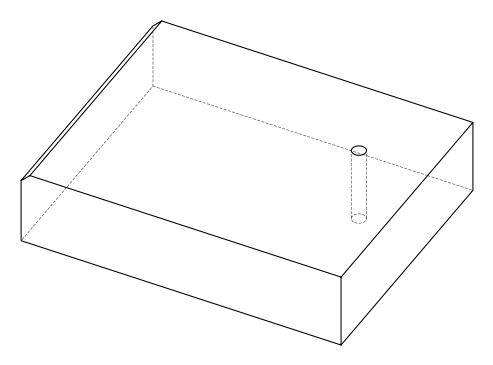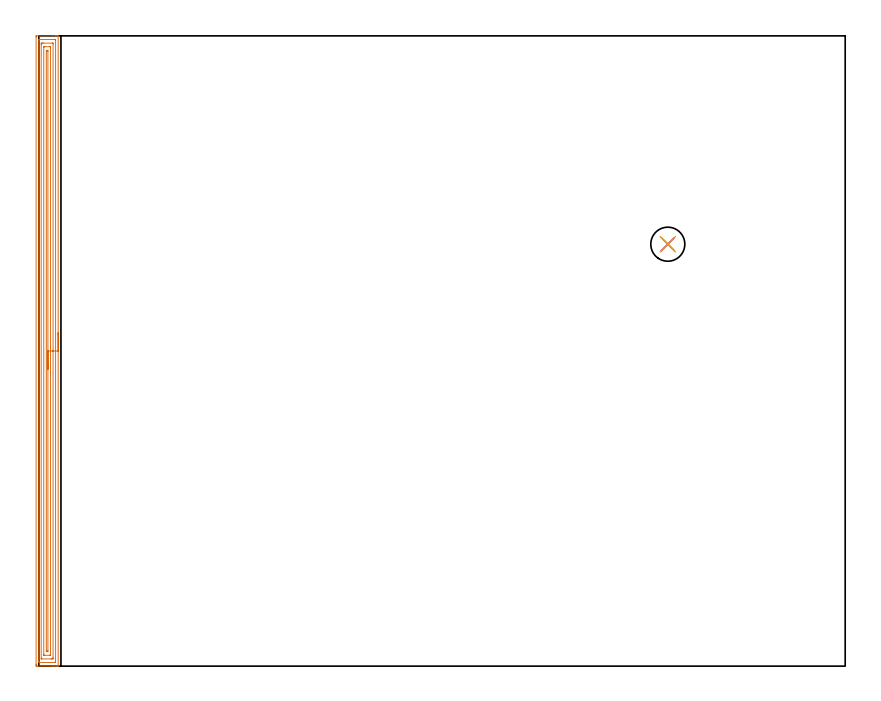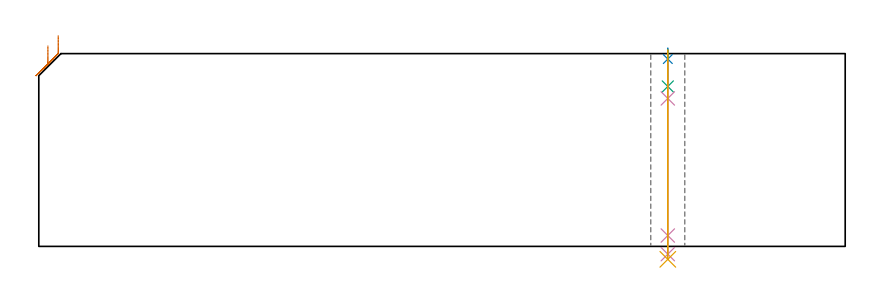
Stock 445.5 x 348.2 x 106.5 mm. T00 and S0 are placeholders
(PLAN: 5 operations, 4 tool changes, 15.3 min)
(1 AREA_MILL | FG_CHAMFER_SURFACE | UGT0205_001 | 14.13 min | 25895 mm3)
(2 SPOT_DRILL | STEP1HOLE | NXT0321_9005460120000 | 0.05 min | 182 mm3)
(3 DRILL_BLIND_HOLE_INTO_CENTER | STEP1HOLE | NXT0301_092 | 0.08 min | 1743 mm3)
(4 GUN_DRILL_THROUGH_HOLE | STEP1HOLE | UGT0307_009 | 0.55 min | 10102 mm3)
(5 DRILL_TO_ENLARGE_THROUGH_HOLE | STEP1HOLE | UGT0301_256 | 0.46 min | 17496 mm3)
(TOOL UGT0205_001 | Chamfer Mill 20 x 3 x 45 deg. | D20 FL50 Z2)
(TOOL NXT0321_9005460120000 | NC Spot Drill, 142deg, 12mm, Carbide, Uncoated | D12 PA142 FL30 Z2)
(TOOL NXT0301_092 | Carbide Drill 12.1mm [860.1-1210-061A1-MM 2214] | D12.1 PA140 FL77 Z2)
(TOOL UGT0307_009 | Gun Drill 12 mm | D12 PA130 FL24 Z1)
(TOOL UGT0301_256 | Twist Drill 18.8 mm | D18.8 PA118 FL135 Z2)
(OP 1 AREA_MILL)
G17 G21 G94 G90
T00 M6
G54
G17 G0 G90 X10.7 Y184.1 S1061 M3
G43 Z116.5 H0
G94 G1 Y184.062 Z115.628 F250.
Y183.948 Z114.763
Y183.759 Z113.912
Y183.497 Z113.08
Y183.163 Z112.274
Y182.76 Z111.5
Y182.292 Z110.764
Y181.76 Z110.072
Y181.171 Z109.429
Y180.528 Z108.839
Y179.836 Z108.308
Y179.1 Z107.84
Y178.326 Z107.437
Y177.52 Z107.103
Y176.688 Z106.841
Y175.837 Z106.652
Y174.972 Z106.538
Y174.1 Z106.5
Y0.183
X10.697 Y0.01 Z106.489
X10.54 Y0.003 Z106.333
X10.376 Y0. Z106.176
X10.143 Z105.942
X9.426 Z105.221
X8.191 Z103.987
X6.794 Z102.589
X-0.486 Z95.312
X-1.104 Y0.002 Z94.694
X-1.315 Y0.005 Z94.483
X-1.493 Y0.01 Z94.305
X-1.496 Y0.23 Z94.302
X-1.499 Y0.63 Z94.301
X-1.5 Y1.033 Z94.3
Y347.57
X-1.495 Y348.066 Z94.303
X-1.492 Y348.19 Z94.306
X-1.363 Y348.2 Z94.434
X7.671 Z103.466
X9.068 Z104.864
X9.426 Z105.221
X10.143 Z105.942
X10.377 Z106.176
X10.54 Y348.197 Z106.333
X10.698 Y348.19 Z106.489
X10.7 Y348.017 Z106.5
Y174.1
X9.286 Z105.086
X9.285 Y2.561 Z105.085
X9.284 Y2.418 Z105.084
X9.279 Y2.044 Z105.079
X9.272 Y2.01 Z105.072
X9.205 Y2.005 Z105.005
X9.096 Y2.001 Z104.896
X0.184 Y2. Z95.984
X-0.013 Y2.002 Z95.787
X-0.048 Y2.005 Z95.752
X-0.079 Y2.011 Z95.721
X-0.081 Y2.056 Z95.719
X-0.085 Y2.274 Z95.715
X-0.086 Y345.639 Z95.714
X-0.084 Y345.782 Z95.716
X-0.079 Y346.156 Z95.721
X-0.072 Y346.19 Z95.728
X-0.005 Y346.195 Z95.795
X0.104 Y346.199 Z95.904
X9.016 Y346.2 Z104.816
X9.213 Y346.198 Z105.013
X9.248 Y346.195 Z105.048
X9.279 Y346.189 Z105.079
X9.281 Y346.144 Z105.081
X9.285 Y345.926 Z105.085
X9.286 Y174.1 Z105.086
X7.871 Z103.671
Y4.897
X7.867 Y4.206 Z103.667
X7.864 Y4.009 Z103.664
X7.671 Y4.006 Z103.471
X6.996 Y4. Z102.796
X6.794 Z102.594
X1.73 Y4.001 Z97.53
X1.529 Y4.005 Z97.329
X1.335 Y4.012 Z97.135
X1.331 Y4.206 Z97.131
X1.329 Y4.41 Z97.129
Y343.303
X1.333 Y343.994 Z97.133
X1.335 Y344.191 Z97.135
X1.529 Y344.194 Z97.329
X2.204 Y344.2 Z98.004
X2.406 Z98.206
X7.47 Y344.199 Z103.27
X7.671 Y344.195 Z103.471
X7.865 Y344.188 Z103.665
X7.869 Y343.994 Z103.669
X7.871 Y343.79 Z103.671
Y174.1
X6.457 Z102.257
Y6.338
X6.454 Y6.154 Z102.254
X6.45 Y6.016 Z102.25
X6.352 Y6.01 Z102.152
X5.916 Y6. Z101.716
X3.284 Z99.084
X2.848 Y6.008 Z98.648
X2.749 Y6.012 Z98.549
X2.745 Y6.08 Z98.545
X2.744 Y6.15 Z98.544
X2.743 Y6.546 Z98.543
Y341.862
X2.746 Y342.046 Z98.546
X2.749 Y342.184 Z98.549
X2.848 Y342.19 Z98.648
X3.284 Y342.2 Z99.084
X5.916 Z101.716
X6.352 Y342.192 Z102.152
X6.451 Y342.188 Z102.251
X6.455 Y342.12 Z102.255
X6.456 Y342.05 Z102.256
X6.457 Y341.654 Z102.257
Y174.1
X5.043 Z100.843
Y8.677
X5.039 Y8.01 Z100.839
X4.821 Y8.005 Z100.621
X4.161 Y8.01 Z99.961
X4.157 Y8.677 Z99.957
Y8.682
Y339.523
X4.161 Y340.19 Z99.961
X4.379 Y340.195 Z100.179
X5.039 Y340.19 Z100.839
X5.043 Y339.523 Z100.843
Y174.1
Y173.228 Z100.881
Y172.364 Z100.995
Y171.512 Z101.184
Y170.68 Z101.446
Y169.874 Z101.78
Y169.1 Z102.183
Y168.364 Z102.652
Y167.672 Z103.183
Y167.029 Z103.772
Y166.44 Z104.415
Y165.909 Z105.107
Y165.44 Z105.843
Y165.037 Z106.617
Y164.703 Z107.423
Y164.441 Z108.255
Y164.252 Z109.107
Y164.138 Z109.971
Y164.1 Z110.843
G0 Z116.5
M5
M2
(OP 2 SPOT_DRILL)
G17 G21 G94 G90
T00 M6
G54
G17 G0 G90 X347.5 Y233.1 S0 M3
G43 Z116.5 H0
G94 G81 G98 Z103.5 F250. R109.5
G80
M5
M2
(OP 3 DRILL_BLIND_HOLE_INTO_CENTER)
G17 G21 G94 G90
T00 M6
G54
G17 G0 G90 X347.5 Y233.1 S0 M3
G43 Z116.5 H1
G94 G81 G98 Z88.35 F250. R108.5
G80
M5
M2
(OP 4 GUN_DRILL_THROUGH_HOLE)
G17 G21 G94 G90
T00 M6
G54
G17 G0 G90 X347.5 Y233.1 M8
G43 Z116.5 H0
Z102.519
S716 M3
G94 G1 Z81.736 F125. M26
G4 X.084
Z6. F250.
G4 X.084
Z-4.298 F125.
G4 X.084
M5
M9
G0 Z102.519
Z116.5
M2
(OP 5 DRILL_TO_ENLARGE_THROUGH_HOLE)
G17 G21 G94 G90
T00 M6
G54
G17 G0 G90 X347.5 Y233.1 S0 M3
G43 Z116.5 H0
G94 G73 G98 Z-7.148 F250. Q16.235 R108.5
G80
M5
M2
